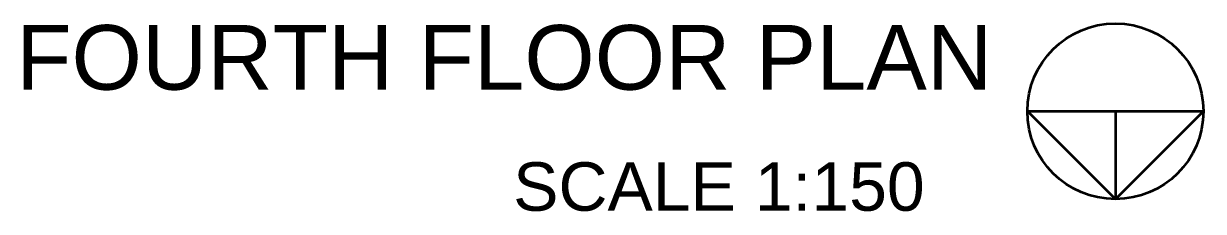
# Model space of a CAD drawing. Header units: millimetres. Extents: x 3079 to 579737, y 1565 to 1161826.
# Drawn here: x 230821 to 249021, y 423799 to 426706 of the extents above; entities that cross this region are included whole.
import ezdxf

# ---------------------------------------------------------------- set-up
doc = ezdxf.new("R2010")
doc.units = ezdxf.units.MM
doc.layers.add('1', color=7, linetype='Continuous', lineweight=35)
doc.layers.add('IG-Area', color=250, linetype='Continuous', lineweight=30)
doc.styles.get("Standard").update_dxf_attribs({"font": 'arial.ttf'})

msp = doc.modelspace()

# ---------------------------------------------------------------- linework, layer by layer
at = {"layer": '1'}
for p, q in [((247663, 423990), (246305, 425348)), ((246305, 425348), (249021, 425348)), ((247663, 425348), (247663, 423990)), ((249021, 425348), (247663, 423990))]:
    msp.add_line(p, q, dxfattribs=at)
msp.add_circle((247663, 425348), 1358, dxfattribs=at)

# ---------------------------------------------------------------- texts
at = {"layer": 'IG-Area', "attachment_point": 1}
for s, insert, char_height in [('FOURTH FLOOR PLAN', (230707, 426682), 1000), ('SCALE 1:150', (238373, 424560), 750)]:
    msp.add_mtext_dynamic_manual_height_columns(s, width=38356.19, gutter_width=12.5, heights=[0], dxfattribs=dict(at, insert=insert, char_height=char_height))

doc.saveas('drawing.dxf')
